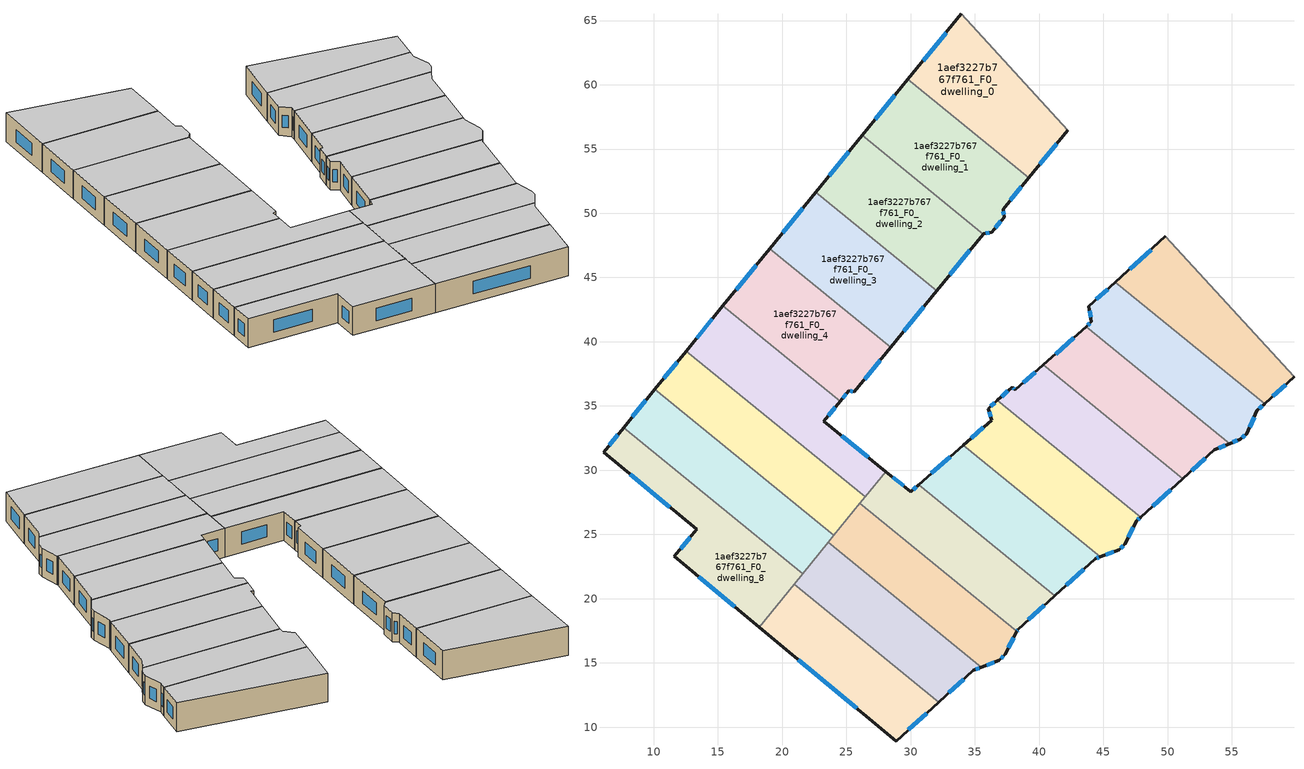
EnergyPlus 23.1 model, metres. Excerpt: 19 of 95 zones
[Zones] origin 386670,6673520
1aef3227b767f761_F0_dwelling_0
 floor ground (EU_floor_Construction): 33.94,65.51 42.24,56.47 39.19,52.75 29.78,60.42 z0
 wall outside (EU_wall_Construction): 39.19,52.75 42.24,56.47 / 33.94,65.51 29.78,60.42 z0:3
 wall adiabatic (EU_wall_Construction): 42.24,56.47 33.94,65.51 z0:3
 wall to 1aef3227b767f761_F0_dwelling_1 (EU_wall_Construction): 29.78,60.42 39.19,52.75 z0:3
 window (EU_Window_Construction): 40.06,53.81 41.37,55.4 / 32.75,64.06 30.97,61.87 z0.86:2.14
 ceiling to 1aef3227b767f761_F1_dwelling_0 (EU_floor_Construction): 39.19,52.75 42.24,56.47 33.94,65.51 29.78,60.42 z3
1aef3227b767f761_F0_dwelling_1
 floor ground (EU_floor_Construction): 39.19,52.75 37.2,50.31 37.27,49.7 36.32,48.52 35.65,48.41 35.63,48.38 26.22,56.05 29.78,60.42 z0
 wall outside (EU_wall_Construction): 35.63,48.38 35.65,48.41 36.32,48.52 37.27,49.7 37.2,50.31 39.19,52.75 / 29.78,60.42 26.22,56.05 z0:3
 wall to 1aef3227b767f761_F0_dwelling_2 (EU_wall_Construction): 26.22,56.05 35.63,48.38 z0:3
 window (EU_Window_Construction): 35.84,48.44 36.13,48.49 / 28.76,59.17 27.24,57.3 / 37.77,51.01 38.62,52.05 / 37.25,49.87 37.22,50.14 / 36.59,48.86 37,49.36 z0.86:2.14
 ceiling to 1aef3227b767f761_F1_dwelling_1 (EU_floor_Construction): 37.27,49.7 37.2,50.31 39.19,52.75 29.78,60.42 26.22,56.05 35.63,48.38 35.65,48.41 36.32,48.52 z3
1aef3227b767f761_F0_dwelling_10
 floor ground (EU_floor_Construction): 57.55,35.16 56.96,34.62 56.16,32.85 55.67,32.42 54.84,32.07 43.66,41.18 44.08,41.55 43.87,42.76 45.92,44.63 z0
 wall outside (EU_wall_Construction): 54.84,32.07 55.67,32.42 56.16,32.85 56.96,34.62 57.55,35.16 / 45.92,44.63 43.87,42.76 44.08,41.55 43.66,41.18 z0:3
 wall to 1aef3227b767f761_F0_dwelling_9 (EU_wall_Construction): 57.55,35.16 45.92,44.63 z0:3
 wall to 1aef3227b767f761_F0_dwelling_11 (EU_wall_Construction): 43.66,41.18 54.84,32.07 z0:3
 window (EU_Window_Construction): 57.13,34.77 57.38,35.01 / 56.39,33.35 56.73,34.11 / 55.81,32.54 56.02,32.72 / 55.08,32.17 55.43,32.32 / 43.96,41.44 43.78,41.29 / 43.93,42.42 44.02,41.9 / 45.33,44.1 44.45,43.3 z0.86:2.14
 ceiling to 1aef3227b767f761_F1_dwelling_10 (EU_floor_Construction): 56.16,32.85 56.96,34.62 57.55,35.16 45.92,44.63 43.87,42.76 44.08,41.55 43.66,41.18 54.84,32.07 55.67,32.42 z3
1aef3227b767f761_F0_dwelling_11
 floor ground (EU_floor_Construction): 54.84,32.07 53.64,31.58 51.18,29.34 40.32,38.19 43.66,41.18 z0
 wall outside (EU_wall_Construction): 51.18,29.34 53.64,31.58 54.84,32.07 / 43.66,41.18 40.32,38.19 z0:3
 wall to 1aef3227b767f761_F0_dwelling_12 (EU_wall_Construction): 40.32,38.19 51.18,29.34 z0:3
 window (EU_Window_Construction): 51.89,29.98 52.94,30.94 / 42.71,40.33 41.28,39.04 / 53.99,31.72 54.5,31.93 z0.86:2.14
 ceiling to 1aef3227b767f761_F1_dwelling_11 (EU_floor_Construction): 53.64,31.58 54.84,32.07 43.66,41.18 40.32,38.19 51.18,29.34 z3
1aef3227b767f761_F0_dwelling_12
 floor ground (EU_floor_Construction): 51.18,29.34 47.9,26.34 36.75,35.43 37.9,36.47 38.15,36.25 40.32,38.19 z0
 wall outside (EU_wall_Construction): 47.9,26.34 51.18,29.34 / 40.32,38.19 38.15,36.25 37.9,36.47 36.75,35.43 z0:3
 wall to 1aef3227b767f761_F0_dwelling_13 (EU_wall_Construction): 36.75,35.43 47.9,26.34 z0:3
 window (EU_Window_Construction): 48.84,27.2 50.25,28.48 / 37.57,36.17 37.08,35.73 / 38.08,36.31 37.97,36.41 / 39.7,37.64 38.77,36.8 z0.86:2.14
 ceiling to 1aef3227b767f761_F1_dwelling_12 (EU_floor_Construction): 51.18,29.34 40.32,38.19 38.15,36.25 37.9,36.47 36.75,35.43 47.9,26.34 z3
1aef3227b767f761_F0_dwelling_13
 floor ground (EU_floor_Construction): 47.9,26.34 47.6,26.06 46.65,24.25 46.26,23.81 44.74,23.25 34.09,31.94 36.3,33.89 36.04,34.79 36.75,35.43 z0
 wall outside (EU_wall_Construction): 44.74,23.25 46.26,23.81 46.65,24.25 47.6,26.06 47.9,26.34 / 36.75,35.43 36.04,34.79 36.3,33.89 34.09,31.94 z0:3
 wall to 1aef3227b767f761_F0_dwelling_14 (EU_wall_Construction): 34.09,31.94 44.74,23.25 z0:3
 window (EU_Window_Construction): 47.68,26.14 47.81,26.26 / 46.92,24.76 47.33,25.54 / 46.37,23.93 46.54,24.12 / 45.17,23.41 45.82,23.65 / 35.67,33.34 34.72,32.5 / 36.12,34.54 36.23,34.15 / 36.55,35.25 36.24,34.97 z0.86:2.14
 ceiling to 1aef3227b767f761_F1_dwelling_13 (EU_floor_Construction): 46.65,24.25 47.6,26.06 47.9,26.34 36.75,35.43 36.04,34.79 36.3,33.89 34.09,31.94 44.74,23.25 46.26,23.81 z3
1aef3227b767f761_F0_dwelling_14
 floor ground (EU_floor_Construction): 44.74,23.25 44.38,23.12 41.22,20.23 30.62,28.87 34.09,31.94 z0
 wall outside (EU_wall_Construction): 41.22,20.23 44.38,23.12 44.74,23.25 / 34.09,31.94 30.62,28.87 z0:3
 wall to 1aef3227b767f761_F0_dwelling_15 (EU_wall_Construction): 30.62,28.87 41.22,20.23 z0:3
 window (EU_Window_Construction): 42.13,21.06 43.48,22.3 / 33.1,31.06 31.61,29.75 / 44.49,23.16 44.64,23.22 z0.86:2.14
 ceiling to 1aef3227b767f761_F1_dwelling_14 (EU_floor_Construction): 44.38,23.12 44.74,23.25 34.09,31.94 30.62,28.87 41.22,20.23 z3
1aef3227b767f761_F0_dwelling_15
 floor ground (EU_floor_Construction): 41.22,20.23 38.35,17.6 38.27,17.45 26.05,27.42 28.07,29.89 30.01,28.32 30.62,28.87 z0
 wall outside (EU_wall_Construction): 38.27,17.45 38.35,17.6 41.22,20.23 / 30.62,28.87 30.01,28.32 28.07,29.89 z0:3
 wall to 1aef3227b767f761_F0_dwelling_16 (EU_wall_Construction): 26.05,27.42 38.27,17.45 z0:3
 wall to 1aef3227b767f761_F0_dwelling_5 (EU_wall_Construction): 28.07,29.89 26.45,27.92 z0:3
 wall to 1aef3227b767f761_F0_dwelling_6 (EU_wall_Construction): 26.45,27.92 26.05,27.42 z0:3
 window (EU_Window_Construction): 38.29,17.49 38.33,17.56 / 29.45,28.77 28.62,29.45 / 30.45,28.71 30.19,28.48 / 39.17,18.35 40.4,19.48 z0.86:2.14
 ceiling to 1aef3227b767f761_F1_dwelling_15 (EU_floor_Construction): 41.22,20.23 30.62,28.87 30.01,28.32 28.07,29.89 26.05,27.42 38.27,17.45 38.35,17.6 z3
1aef3227b767f761_F0_dwelling_16
 floor ground (EU_floor_Construction): 38.27,17.45 37.35,15.69 36.92,15.2 35.5,14.66 23.58,24.38 26.05,27.42 z0
 wall outside (EU_wall_Construction): 35.5,14.66 36.92,15.2 37.35,15.69 38.27,17.45 z0:3
 wall to 1aef3227b767f761_F0_dwelling_17 (EU_wall_Construction): 23.58,24.38 35.5,14.66 z0:3
 wall to 1aef3227b767f761_F0_dwelling_6 (EU_wall_Construction): 26.05,27.42 24.02,24.93 z0:3
 wall to 1aef3227b767f761_F0_dwelling_7 (EU_wall_Construction): 24.02,24.93 23.58,24.38 z0:3
 window (EU_Window_Construction): 37.61,16.19 38.01,16.95 / 37.04,15.34 37.22,15.55 / 35.91,14.82 36.51,15.05 z0.86:2.14
 ceiling to 1aef3227b767f761_F1_dwelling_16 (EU_floor_Construction): 37.35,15.69 38.27,17.45 26.05,27.42 23.58,24.38 35.5,14.66 36.92,15.2 z3
1aef3227b767f761_F0_dwelling_17
 floor ground (EU_floor_Construction): 35.5,14.66 34.89,14.43 32.19,11.96 20.93,21.13 23.58,24.38 z0
 wall outside (EU_wall_Construction): 32.19,11.96 34.89,14.43 35.5,14.66 z0:3
 wall to 1aef3227b767f761_F0_dwelling_18 (EU_wall_Construction): 20.93,21.13 32.19,11.96 z0:3
 wall to 1aef3227b767f761_F0_dwelling_7 (EU_wall_Construction): 23.58,24.38 21.59,21.95 z0:3
 wall to 1aef3227b767f761_F0_dwelling_8 (EU_wall_Construction): 21.59,21.95 20.93,21.13 z0:3
 window (EU_Window_Construction): 35.06,14.5 35.33,14.6 / 32.96,12.66 34.12,13.72 z0.86:2.14
 ceiling to 1aef3227b767f761_F1_dwelling_17 (EU_floor_Construction): 34.89,14.43 35.5,14.66 23.58,24.38 20.93,21.13 32.19,11.96 z3
1aef3227b767f761_F0_dwelling_18
 floor ground (EU_floor_Construction): 32.19,11.96 28.87,8.92 18.2,17.79 20.93,21.13 z0
 wall outside (EU_wall_Construction): 18.2,17.79 28.87,8.92 32.19,11.96 z0:3
 wall to 1aef3227b767f761_F0_dwelling_8 (EU_wall_Construction): 20.93,21.13 18.2,17.79 z0:3
 window (EU_Window_Construction): 29.82,9.78 31.24,11.09 / 21.25,15.26 25.82,11.45 z0.86:2.14
 ceiling to 1aef3227b767f761_F1_dwelling_18 (EU_floor_Construction): 32.19,11.96 20.93,21.13 18.2,17.79 28.87,8.92 z3
1aef3227b767f761_F0_dwelling_2
 floor ground (EU_floor_Construction): 35.63,48.38 32.03,43.97 22.62,51.64 26.22,56.05 z0
 wall outside (EU_wall_Construction): 32.03,43.97 35.63,48.38 / 26.22,56.05 22.62,51.64 z0:3
 wall to 1aef3227b767f761_F0_dwelling_3 (EU_wall_Construction): 22.62,51.64 32.03,43.97 z0:3
 window (EU_Window_Construction): 33.06,45.23 34.61,47.12 / 25.19,54.79 23.65,52.9 z0.86:2.14
 ceiling to 1aef3227b767f761_F1_dwelling_2 (EU_floor_Construction): 32.03,43.97 35.63,48.38 26.22,56.05 22.62,51.64 z3
1aef3227b767f761_F0_dwelling_3
 floor ground (EU_floor_Construction): 32.03,43.97 28.44,39.55 19.02,47.23 22.62,51.64 z0
 wall outside (EU_wall_Construction): 28.44,39.55 32.03,43.97 / 22.62,51.64 19.02,47.23 z0:3
 wall to 1aef3227b767f761_F0_dwelling_4 (EU_wall_Construction): 19.02,47.23 28.44,39.55 z0:3
 window (EU_Window_Construction): 29.47,40.81 31.01,42.71 / 21.59,50.38 20.05,48.49 z0.86:2.14
 ceiling to 1aef3227b767f761_F1_dwelling_3 (EU_floor_Construction): 28.44,39.55 32.03,43.97 22.62,51.64 19.02,47.23 z3
1aef3227b767f761_F0_dwelling_4
 floor ground (EU_floor_Construction): 28.44,39.55 25.62,36.1 25.18,36.2 24.51,35.36 15.39,42.79 19.02,47.23 z0
 wall outside (EU_wall_Construction): 19.02,47.23 15.39,42.79 / 24.51,35.36 25.18,36.2 25.62,36.1 28.44,39.55 z0:3
 wall to 1aef3227b767f761_F0_dwelling_5 (EU_wall_Construction): 15.39,42.79 24.51,35.36 z0:3
 window (EU_Window_Construction): 17.98,45.96 16.43,44.06 / 26.43,37.08 27.63,38.56 / 25.31,36.17 25.5,36.12 / 24.7,35.6 24.99,35.96 z0.86:2.14
 ceiling to 1aef3227b767f761_F1_dwelling_4 (EU_floor_Construction): 25.62,36.1 28.44,39.55 19.02,47.23 15.39,42.79 24.51,35.36 25.18,36.2 z3
1aef3227b767f761_F0_dwelling_5
 floor ground (EU_floor_Construction): 24.51,35.36 23.24,33.79 28.07,29.89 26.45,27.92 12.52,39.27 15.39,42.79 z0
 wall outside (EU_wall_Construction): 15.39,42.79 12.52,39.27 / 28.07,29.89 23.24,33.79 24.51,35.36 z0:3
 wall to 1aef3227b767f761_F0_dwelling_6 (EU_wall_Construction): 12.52,39.27 26.45,27.92 z0:3
 window (EU_Window_Construction): 14.57,41.78 13.34,40.28 / 23.6,34.24 24.14,34.91 / 26.69,31.01 24.62,32.68 z0.86:2.14
 ceiling to 1aef3227b767f761_F1_dwelling_5 (EU_floor_Construction): 26.45,27.92 28.07,29.89 23.24,33.79 24.51,35.36 15.39,42.79 12.52,39.27 z3
1aef3227b767f761_F0_dwelling_6
 floor ground (EU_floor_Construction): 26.45,27.92 24.02,24.93 10.09,36.29 12.52,39.27 z0
 wall outside (EU_wall_Construction): 12.52,39.27 10.09,36.29 z0:3
 wall to 1aef3227b767f761_F0_dwelling_7 (EU_wall_Construction): 10.09,36.29 24.02,24.93 z0:3
 window (EU_Window_Construction): 11.83,38.42 10.78,37.14 z0.86:2.14
 ceiling to 1aef3227b767f761_F1_dwelling_6 (EU_floor_Construction): 24.02,24.93 26.45,27.92 12.52,39.27 10.09,36.29 z3
1aef3227b767f761_F0_dwelling_7
 floor ground (EU_floor_Construction): 24.02,24.93 21.59,21.95 7.66,33.31 10.09,36.29 z0
 wall outside (EU_wall_Construction): 10.09,36.29 7.66,33.31 z0:3
 wall to 1aef3227b767f761_F0_dwelling_8 (EU_wall_Construction): 7.66,33.31 21.59,21.95 z0:3
 window (EU_Window_Construction): 9.39,35.44 8.35,34.16 z0.86:2.14
 ceiling to 1aef3227b767f761_F1_dwelling_7 (EU_floor_Construction): 21.59,21.95 24.02,24.93 10.09,36.29 7.66,33.31 z3
1aef3227b767f761_F0_dwelling_8
 floor ground (EU_floor_Construction): 21.59,21.95 18.2,17.79 11.61,23.29 13.33,25.39 6.09,31.39 7.66,33.31 z0
 wall outside (EU_wall_Construction): 7.66,33.31 6.09,31.39 13.33,25.39 11.61,23.29 18.2,17.79 z0:3
 window (EU_Window_Construction): 8.16,29.68 11.26,27.11 / 7.21,32.76 6.54,31.94 / 13.49,21.72 16.32,19.36 / 12.84,24.79 12.1,23.89 z0.86:2.14
 ceiling to 1aef3227b767f761_F1_dwelling_8 (EU_floor_Construction): 18.2,17.79 21.59,21.95 7.66,33.31 6.09,31.39 13.33,25.39 11.61,23.29 z3
1aef3227b767f761_F0_dwelling_9
 floor ground (EU_floor_Construction): 49.83,48.19 59.84,37.27 57.55,35.16 45.92,44.63 z0
 wall outside (EU_wall_Construction): 49.83,48.19 45.92,44.63 / 57.55,35.16 59.84,37.27 z0:3
 wall adiabatic (EU_wall_Construction): 59.84,37.27 49.83,48.19 z0:3
 window (EU_Window_Construction): 48.71,47.18 47.04,45.65 / 58.2,35.76 59.18,36.67 z0.86:2.14
 ceiling to 1aef3227b767f761_F1_dwelling_9 (EU_floor_Construction): 59.84,37.27 49.83,48.19 45.92,44.63 57.55,35.16 z3
[Building]
EU S2 Campaign: North Axis=0; Terrain=City; Solar Distribution=FullExterior
[Site:Location]
Helsinki-Vantaa.AP: Latitude=60.317; Longitude=24.963; Time Zone=2; Elevation=54.6
[SizingPeriod:WeatherFileDays]
AnnualSizingPeriod: Begin Month=1; Begin Day of Month=1; End Month=12; End Day of Month=31; Day of Week for Start Day=Monday; Use Weather File Daylight Saving Period=No; Use Weather File Rain and Snow Indicators=No
[MATERIAL]
EU_InternalMass_Material: Roughness=MediumRough; Thickness=0.1; Conductivity=1; Density=1800; Specific Heat=900; Thermal Absorptance=0.9; Solar Absorptance=0.7; Visible Absorptance=0.7
[MATERIAL:NOMASS] Roughness=MediumRough; Thermal Absorptance=0.9; Solar Absorptance=0.7; Visible Absorptance=0.7
Name | Thermal Resistance
EU_wall_NoMass | 1.10183
EU_floor_NoMass | 1.70606
[WINDOWMATERIAL:SIMPLEGLAZINGSYSTEM]
EU_Window_SimpleGlazing: UFactor=3.11035; Solar Heat Gain Coefficient=0.8; Visible Transmittance=0.8
[CONSTRUCTION]
EU_wall_Construction: EU_wall_NoMass
EU_floor_Construction: EU_floor_NoMass
EU_Window_Construction: EU_Window_SimpleGlazing
EU_InternalMass_Construction: EU_InternalMass_Material
[ZONE] Type=1; Multiplier=1; Ceiling Height=autocalculate; Floor Area=autocalculate; Part of Total Floor Area=Yes
Name | Volume
1aef3227b767f761_F0_dwelling_0; 1aef3227b767f761_F0_dwelling_6 | 207.567
1aef3227b767f761_F0_dwelling_1 | 207.593
1aef3227b767f761_F0_dwelling_10 | 186.828
1aef3227b767f761_F0_dwelling_11 | 186.804
1aef3227b767f761_F0_dwelling_12; 1aef3227b767f761_F0_dwelling_17 | 186.801
1aef3227b767f761_F0_dwelling_13; 1aef3227b767f761_F0_dwelling_14 | 186.823
1aef3227b767f761_F0_dwelling_15 | 186.798
1aef3227b767f761_F0_dwelling_16 | 186.842
1aef3227b767f761_F0_dwelling_18 | 186.825
1aef3227b767f761_F0_dwelling_2 | 207.554
1aef3227b767f761_F0_dwelling_3 | 207.6
1aef3227b767f761_F0_dwelling_4 | 207.564
1aef3227b767f761_F0_dwelling_5 | 207.551
1aef3227b767f761_F0_dwelling_7 | 207.565
1aef3227b767f761_F0_dwelling_8 | 207.576
1aef3227b767f761_F0_dwelling_9 | 186.819
[INTERNALMASS] Construction=EU_InternalMass_Construction
Name | Zone or ZoneList | Surface Area
1aef3227b767f761_F0_dwelling_0_EU_InternalMass | 1aef3227b767f761_F0_dwelling_0 | 69.1892
1aef3227b767f761_F0_dwelling_1_EU_InternalMass | 1aef3227b767f761_F0_dwelling_1 | 69.1972
1aef3227b767f761_F0_dwelling_2_EU_InternalMass | 1aef3227b767f761_F0_dwelling_2 | 69.1851
1aef3227b767f761_F0_dwelling_3_EU_InternalMass | 1aef3227b767f761_F0_dwelling_3 | 69.1999
1aef3227b767f761_F0_dwelling_4_EU_InternalMass | 1aef3227b767f761_F0_dwelling_4 | 69.1879
1aef3227b767f761_F0_dwelling_5_EU_InternalMass | 1aef3227b767f761_F0_dwelling_5 | 69.1835
1aef3227b767f761_F0_dwelling_6_EU_InternalMass | 1aef3227b767f761_F0_dwelling_6 | 69.1889
1aef3227b767f761_F0_dwelling_7_EU_InternalMass | 1aef3227b767f761_F0_dwelling_7 | 69.1883
1aef3227b767f761_F0_dwelling_8_EU_InternalMass | 1aef3227b767f761_F0_dwelling_8 | 69.1919
1aef3227b767f761_F0_dwelling_9_EU_InternalMass | 1aef3227b767f761_F0_dwelling_9 | 62.273
1aef3227b767f761_F0_dwelling_10_EU_InternalMass | 1aef3227b767f761_F0_dwelling_10 | 62.2764
1aef3227b767f761_F0_dwelling_11_EU_InternalMass | 1aef3227b767f761_F0_dwelling_11 | 62.2677
1aef3227b767f761_F0_dwelling_12_EU_InternalMass | 1aef3227b767f761_F0_dwelling_12 | 62.2673
1aef3227b767f761_F0_dwelling_13_EU_InternalMass | 1aef3227b767f761_F0_dwelling_13 | 62.2746
1aef3227b767f761_F0_dwelling_14_EU_InternalMass | 1aef3227b767f761_F0_dwelling_14 | 62.2743
1aef3227b767f761_F0_dwelling_15_EU_InternalMass | 1aef3227b767f761_F0_dwelling_15 | 62.2661
1aef3227b767f761_F0_dwelling_16_EU_InternalMass | 1aef3227b767f761_F0_dwelling_16 | 62.2804
1aef3227b767f761_F0_dwelling_17_EU_InternalMass | 1aef3227b767f761_F0_dwelling_17 | 62.2672
1aef3227b767f761_F0_dwelling_18_EU_InternalMass | 1aef3227b767f761_F0_dwelling_18 | 62.2754
[OTHEREQUIPMENT] Fuel Type=Electricity; Design Level Calculation Method=Watts/Area; Power per Zone Floor Area=1; Fraction Latent=0; Fraction Radiant=0; Fraction Lost=0; Carbon Dioxide Generation Rate=0; EndUse Subcategory=EU_Step8_InternalGains
Name | Zone or ZoneList or Space or SpaceList | Schedule
EU_Step8_InternalGain_1aef3227b767f761_F0_dwelling_0_f000 | 1aef3227b767f761_F0_dwelling_0 | EU_Step8_GainSchedule_1aef3227b767f761_F0_dwelling_0_f000
EU_Step8_InternalGain_1aef3227b767f761_F0_dwelling_1_f000 | 1aef3227b767f761_F0_dwelling_1 | EU_Step8_GainSchedule_1aef3227b767f761_F0_dwelling_1_f000
EU_Step8_InternalGain_1aef3227b767f761_F0_dwelling_2_f000 | 1aef3227b767f761_F0_dwelling_2 | EU_Step8_GainSchedule_1aef3227b767f761_F0_dwelling_2_f000
EU_Step8_InternalGain_1aef3227b767f761_F0_dwelling_3_f000 | 1aef3227b767f761_F0_dwelling_3 | EU_Step8_GainSchedule_1aef3227b767f761_F0_dwelling_3_f000
EU_Step8_InternalGain_1aef3227b767f761_F0_dwelling_4_f000 | 1aef3227b767f761_F0_dwelling_4 | EU_Step8_GainSchedule_1aef3227b767f761_F0_dwelling_4_f000
EU_Step8_InternalGain_1aef3227b767f761_F0_dwelling_5_f000 | 1aef3227b767f761_F0_dwelling_5 | EU_Step8_GainSchedule_1aef3227b767f761_F0_dwelling_5_f000
EU_Step8_InternalGain_1aef3227b767f761_F0_dwelling_6_f000 | 1aef3227b767f761_F0_dwelling_6 | EU_Step8_GainSchedule_1aef3227b767f761_F0_dwelling_6_f000
EU_Step8_InternalGain_1aef3227b767f761_F0_dwelling_7_f000 | 1aef3227b767f761_F0_dwelling_7 | EU_Step8_GainSchedule_1aef3227b767f761_F0_dwelling_7_f000
EU_Step8_InternalGain_1aef3227b767f761_F0_dwelling_8_f000 | 1aef3227b767f761_F0_dwelling_8 | EU_Step8_GainSchedule_1aef3227b767f761_F0_dwelling_8_f000
EU_Step8_InternalGain_1aef3227b767f761_F0_dwelling_9_f000 | 1aef3227b767f761_F0_dwelling_9 | EU_Step8_GainSchedule_1aef3227b767f761_F0_dwelling_9_f000
EU_Step8_InternalGain_1aef3227b767f761_F0_dwelling_10_f000 | 1aef3227b767f761_F0_dwelling_10 | EU_Step8_GainSchedule_1aef3227b767f761_F0_dwelling_10_f000
EU_Step8_InternalGain_1aef3227b767f761_F0_dwelling_11_f000 | 1aef3227b767f761_F0_dwelling_11 | EU_Step8_GainSchedule_1aef3227b767f761_F0_dwelling_11_f000
EU_Step8_InternalGain_1aef3227b767f761_F0_dwelling_12_f000 | 1aef3227b767f761_F0_dwelling_12 | EU_Step8_GainSchedule_1aef3227b767f761_F0_dwelling_12_f000
EU_Step8_InternalGain_1aef3227b767f761_F0_dwelling_13_f000 | 1aef3227b767f761_F0_dwelling_13 | EU_Step8_GainSchedule_1aef3227b767f761_F0_dwelling_13_f000
EU_Step8_InternalGain_1aef3227b767f761_F0_dwelling_14_f000 | 1aef3227b767f761_F0_dwelling_14 | EU_Step8_GainSchedule_1aef3227b767f761_F0_dwelling_14_f000
EU_Step8_InternalGain_1aef3227b767f761_F0_dwelling_15_f000 | 1aef3227b767f761_F0_dwelling_15 | EU_Step8_GainSchedule_1aef3227b767f761_F0_dwelling_15_f000
EU_Step8_InternalGain_1aef3227b767f761_F0_dwelling_16_f000 | 1aef3227b767f761_F0_dwelling_16 | EU_Step8_GainSchedule_1aef3227b767f761_F0_dwelling_16_f000
EU_Step8_InternalGain_1aef3227b767f761_F0_dwelling_17_f000 | 1aef3227b767f761_F0_dwelling_17 | EU_Step8_GainSchedule_1aef3227b767f761_F0_dwelling_17_f000
EU_Step8_InternalGain_1aef3227b767f761_F0_dwelling_18_f000 | 1aef3227b767f761_F0_dwelling_18 | EU_Step8_GainSchedule_1aef3227b767f761_F0_dwelling_18_f000
[ZONEVENTILATION:DESIGNFLOWRATE] Schedule=EU_AlwaysOn; Design Flow Rate Calculation Method=AirChanges/Hour; Air Changes per Hour=0.756316; Ventilation Type=Natural; Fan Pressure Rise=0; Fan Total Efficiency=1; Constant Term Coefficient=1; Temperature Term Coefficient=0; Velocity Term Coefficient=0; Velocity Squared Term Coefficient=0; Minimum Indoor Temperature=-100; Maximum Indoor Temperature=100; Delta Temperature=-100; Minimum Outdoor Temperature=-100; Maximum Outdoor Temperature=100; Maximum Wind Speed=40
Name | Zone or ZoneList or Space or SpaceList
EU_ConstantAir_1aef3227b767f761_F0_dwelling_0 | 1aef3227b767f761_F0_dwelling_0
EU_ConstantAir_1aef3227b767f761_F0_dwelling_1 | 1aef3227b767f761_F0_dwelling_1
EU_ConstantAir_1aef3227b767f761_F0_dwelling_2 | 1aef3227b767f761_F0_dwelling_2
EU_ConstantAir_1aef3227b767f761_F0_dwelling_3 | 1aef3227b767f761_F0_dwelling_3
EU_ConstantAir_1aef3227b767f761_F0_dwelling_4 | 1aef3227b767f761_F0_dwelling_4
EU_ConstantAir_1aef3227b767f761_F0_dwelling_5 | 1aef3227b767f761_F0_dwelling_5
EU_ConstantAir_1aef3227b767f761_F0_dwelling_6 | 1aef3227b767f761_F0_dwelling_6
EU_ConstantAir_1aef3227b767f761_F0_dwelling_7 | 1aef3227b767f761_F0_dwelling_7
EU_ConstantAir_1aef3227b767f761_F0_dwelling_8 | 1aef3227b767f761_F0_dwelling_8
EU_ConstantAir_1aef3227b767f761_F0_dwelling_9 | 1aef3227b767f761_F0_dwelling_9
EU_ConstantAir_1aef3227b767f761_F0_dwelling_10 | 1aef3227b767f761_F0_dwelling_10
EU_ConstantAir_1aef3227b767f761_F0_dwelling_11 | 1aef3227b767f761_F0_dwelling_11
EU_ConstantAir_1aef3227b767f761_F0_dwelling_12 | 1aef3227b767f761_F0_dwelling_12
EU_ConstantAir_1aef3227b767f761_F0_dwelling_13 | 1aef3227b767f761_F0_dwelling_13
EU_ConstantAir_1aef3227b767f761_F0_dwelling_14 | 1aef3227b767f761_F0_dwelling_14
EU_ConstantAir_1aef3227b767f761_F0_dwelling_15 | 1aef3227b767f761_F0_dwelling_15
EU_ConstantAir_1aef3227b767f761_F0_dwelling_16 | 1aef3227b767f761_F0_dwelling_16
EU_ConstantAir_1aef3227b767f761_F0_dwelling_17 | 1aef3227b767f761_F0_dwelling_17
EU_ConstantAir_1aef3227b767f761_F0_dwelling_18 | 1aef3227b767f761_F0_dwelling_18
[HVACTEMPLATE:THERMOSTAT] Constant Heating Setpoint=20; Constant Cooling Setpoint=50
EU_HeatOnly_1aef3227b767f761_F0_dwelling_0; EU_HeatOnly_1aef3227b767f761_F0_dwelling_1; EU_HeatOnly_1aef3227b767f761_F0_dwelling_2; EU_HeatOnly_1aef3227b767f761_F0_dwelling_3; EU_HeatOnly_1aef3227b767f761_F0_dwelling_4; EU_HeatOnly_1aef3227b767f761_F0_dwelling_5; EU_HeatOnly_1aef3227b767f761_F0_dwelling_6; EU_HeatOnly_1aef3227b767f761_F0_dwelling_7; EU_HeatOnly_1aef3227b767f761_F0_dwelling_8; EU_HeatOnly_1aef3227b767f761_F0_dwelling_9; EU_HeatOnly_1aef3227b767f761_F0_dwelling_10; EU_HeatOnly_1aef3227b767f761_F0_dwelling_11; EU_HeatOnly_1aef3227b767f761_F0_dwelling_12; EU_HeatOnly_1aef3227b767f761_F0_dwelling_13; EU_HeatOnly_1aef3227b767f761_F0_dwelling_14; EU_HeatOnly_1aef3227b767f761_F0_dwelling_15; EU_HeatOnly_1aef3227b767f761_F0_dwelling_16; EU_HeatOnly_1aef3227b767f761_F0_dwelling_17; EU_HeatOnly_1aef3227b767f761_F0_dwelling_18; EU_HeatOnly_1aef3227b767f761_F1_dwelling_0; EU_HeatOnly_1aef3227b767f761_F1_dwelling_1; EU_HeatOnly_1aef3227b767f761_F1_dwelling_2; EU_HeatOnly_1aef3227b767f761_F1_dwelling_3; EU_HeatOnly_1aef3227b767f761_F1_dwelling_4; EU_HeatOnly_1aef3227b767f761_F1_dwelling_5; EU_HeatOnly_1aef3227b767f761_F1_dwelling_6; EU_HeatOnly_1aef3227b767f761_F1_dwelling_7; EU_HeatOnly_1aef3227b767f761_F1_dwelling_8; EU_HeatOnly_1aef3227b767f761_F1_dwelling_9; EU_HeatOnly_1aef3227b767f761_F1_dwelling_10; EU_HeatOnly_1aef3227b767f761_F1_dwelling_11; EU_HeatOnly_1aef3227b767f761_F1_dwelling_12; EU_HeatOnly_1aef3227b767f761_F1_dwelling_13; EU_HeatOnly_1aef3227b767f761_F1_dwelling_14; EU_HeatOnly_1aef3227b767f761_F1_dwelling_15; EU_HeatOnly_1aef3227b767f761_F1_dwelling_16; EU_HeatOnly_1aef3227b767f761_F1_dwelling_17; EU_HeatOnly_1aef3227b767f761_F1_dwelling_18; EU_HeatOnly_1aef3227b767f761_F2_dwelling_0; EU_HeatOnly_1aef3227b767f761_F2_dwelling_1; EU_HeatOnly_1aef3227b767f761_F2_dwelling_2; EU_HeatOnly_1aef3227b767f761_F2_dwelling_3; EU_HeatOnly_1aef3227b767f761_F2_dwelling_4; EU_HeatOnly_1aef3227b767f761_F2_dwelling_5; EU_HeatOnly_1aef3227b767f761_F2_dwelling_6; EU_HeatOnly_1aef3227b767f761_F2_dwelling_7; EU_HeatOnly_1aef3227b767f761_F2_dwelling_8; EU_HeatOnly_1aef3227b767f761_F2_dwelling_9; EU_HeatOnly_1aef3227b767f761_F2_dwelling_10; EU_HeatOnly_1aef3227b767f761_F2_dwelling_11; EU_HeatOnly_1aef3227b767f761_F2_dwelling_12; EU_HeatOnly_1aef3227b767f761_F2_dwelling_13; EU_HeatOnly_1aef3227b767f761_F2_dwelling_14; EU_HeatOnly_1aef3227b767f761_F2_dwelling_15; EU_HeatOnly_1aef3227b767f761_F2_dwelling_16; EU_HeatOnly_1aef3227b767f761_F2_dwelling_17; EU_HeatOnly_1aef3227b767f761_F2_dwelling_18; EU_HeatOnly_1aef3227b767f761_F3_dwelling_0; EU_HeatOnly_1aef3227b767f761_F3_dwelling_1; EU_HeatOnly_1aef3227b767f761_F3_dwelling_2; EU_HeatOnly_1aef3227b767f761_F3_dwelling_3; EU_HeatOnly_1aef3227b767f761_F3_dwelling_4; EU_HeatOnly_1aef3227b767f761_F3_dwelling_5; EU_HeatOnly_1aef3227b767f761_F3_dwelling_6; EU_HeatOnly_1aef3227b767f761_F3_dwelling_7; EU_HeatOnly_1aef3227b767f761_F3_dwelling_8; EU_HeatOnly_1aef3227b767f761_F3_dwelling_9; EU_HeatOnly_1aef3227b767f761_F3_dwelling_10; EU_HeatOnly_1aef3227b767f761_F3_dwelling_11; EU_HeatOnly_1aef3227b767f761_F3_dwelling_12; EU_HeatOnly_1aef3227b767f761_F3_dwelling_13; EU_HeatOnly_1aef3227b767f761_F3_dwelling_14; EU_HeatOnly_1aef3227b767f761_F3_dwelling_15; EU_HeatOnly_1aef3227b767f761_F3_dwelling_16; EU_HeatOnly_1aef3227b767f761_F3_dwelling_17; EU_HeatOnly_1aef3227b767f761_F3_dwelling_18; EU_HeatOnly_1aef3227b767f761_F4_dwelling_0; EU_HeatOnly_1aef3227b767f761_F4_dwelling_1; EU_HeatOnly_1aef3227b767f761_F4_dwelling_2; EU_HeatOnly_1aef3227b767f761_F4_dwelling_3; EU_HeatOnly_1aef3227b767f761_F4_dwelling_4; EU_HeatOnly_1aef3227b767f761_F4_dwelling_5; EU_HeatOnly_1aef3227b767f761_F4_dwelling_6; EU_HeatOnly_1aef3227b767f761_F4_dwelling_7; EU_HeatOnly_1aef3227b767f761_F4_dwelling_8; EU_HeatOnly_1aef3227b767f761_F4_dwelling_9; EU_HeatOnly_1aef3227b767f761_F4_dwelling_10; EU_HeatOnly_1aef3227b767f761_F4_dwelling_11; EU_HeatOnly_1aef3227b767f761_F4_dwelling_12; EU_HeatOnly_1aef3227b767f761_F4_dwelling_13; EU_HeatOnly_1aef3227b767f761_F4_dwelling_14; EU_HeatOnly_1aef3227b767f761_F4_dwelling_15; EU_HeatOnly_1aef3227b767f761_F4_dwelling_16; EU_HeatOnly_1aef3227b767f761_F4_dwelling_17; EU_HeatOnly_1aef3227b767f761_F4_dwelling_18
[HVACTEMPLATE:ZONE:IDEALLOADSAIRSYSTEM] System Availability Schedule=EU_AlwaysOn; Maximum Heating Supply Air Temperature=50; Minimum Cooling Supply Air Temperature=13; Maximum Heating Supply Air Humidity Ratio=0.0156; Minimum Cooling Supply Air Humidity Ratio=0.0077; Heating Limit=NoLimit; Cooling Limit=NoLimit; Heating Availability Schedule=EU_AlwaysOn; Cooling Availability Schedule=EU_CoolingOff; Dehumidification Control Type=ConstantSensibleHeatRatio; Cooling Sensible Heat Ratio=0.7; Dehumidification Setpoint=60; Humidification Control Type=None; Humidification Setpoint=30; Outdoor Air Method=None; Outdoor Air Flow Rate per Person=0.00944; Outdoor Air Flow Rate per Zone Floor Area=0; Outdoor Air Flow Rate per Zone=0; Demand Controlled Ventilation Type=None; Outdoor Air Economizer Type=NoEconomizer; Heat Recovery Type=None; Sensible Heat Recovery Effectiveness=0.7; Latent Heat Recovery Effectiveness=0.65
Name | Template Thermostat
1aef3227b767f761_F0_dwelling_0 | EU_HeatOnly_1aef3227b767f761_F0_dwelling_0
1aef3227b767f761_F0_dwelling_1 | EU_HeatOnly_1aef3227b767f761_F0_dwelling_1
1aef3227b767f761_F0_dwelling_2 | EU_HeatOnly_1aef3227b767f761_F0_dwelling_2
1aef3227b767f761_F0_dwelling_3 | EU_HeatOnly_1aef3227b767f761_F0_dwelling_3
1aef3227b767f761_F0_dwelling_4 | EU_HeatOnly_1aef3227b767f761_F0_dwelling_4
1aef3227b767f761_F0_dwelling_5 | EU_HeatOnly_1aef3227b767f761_F0_dwelling_5
1aef3227b767f761_F0_dwelling_6 | EU_HeatOnly_1aef3227b767f761_F0_dwelling_6
1aef3227b767f761_F0_dwelling_7 | EU_HeatOnly_1aef3227b767f761_F0_dwelling_7
1aef3227b767f761_F0_dwelling_8 | EU_HeatOnly_1aef3227b767f761_F0_dwelling_8
1aef3227b767f761_F0_dwelling_9 | EU_HeatOnly_1aef3227b767f761_F0_dwelling_9
1aef3227b767f761_F0_dwelling_10 | EU_HeatOnly_1aef3227b767f761_F0_dwelling_10
1aef3227b767f761_F0_dwelling_11 | EU_HeatOnly_1aef3227b767f761_F0_dwelling_11
1aef3227b767f761_F0_dwelling_12 | EU_HeatOnly_1aef3227b767f761_F0_dwelling_12
1aef3227b767f761_F0_dwelling_13 | EU_HeatOnly_1aef3227b767f761_F0_dwelling_13
1aef3227b767f761_F0_dwelling_14 | EU_HeatOnly_1aef3227b767f761_F0_dwelling_14
1aef3227b767f761_F0_dwelling_15 | EU_HeatOnly_1aef3227b767f761_F0_dwelling_15
1aef3227b767f761_F0_dwelling_16 | EU_HeatOnly_1aef3227b767f761_F0_dwelling_16
1aef3227b767f761_F0_dwelling_17 | EU_HeatOnly_1aef3227b767f761_F0_dwelling_17
1aef3227b767f761_F0_dwelling_18 | EU_HeatOnly_1aef3227b767f761_F0_dwelling_18
[SIZING:ZONE] Zone Cooling Design Supply Air Temperature Input Method=SupplyAirTemperature; Zone Cooling Design Supply Air Temperature=13; Zone Heating Design Supply Air Temperature Input Method=SupplyAirTemperature; Zone Heating Design Supply Air Temperature=50; Zone Cooling Design Supply Air Humidity Ratio=0.008; Zone Heating Design Supply Air Humidity Ratio=0.008; Cooling Design Air Flow Method=DesignDay; Cooling Design Air Flow Rate=0; Cooling Minimum Air Flow per Zone Floor Area=0.000762; Cooling Minimum Air Flow=0; Cooling Minimum Air Flow Fraction=0.2; Heating Design Air Flow Method=DesignDay; Heating Design Air Flow Rate=0; Heating Maximum Air Flow per Zone Floor Area=0.002032; Heating Maximum Air Flow=0.141576; Heating Maximum Air Flow Fraction=0.3; Account for Dedicated Outdoor Air System=No; Dedicated Outdoor Air System Control Strategy=NeutralSupplyAir; Dedicated Outdoor Air Low Setpoint Temperature for Design=autosize; Dedicated Outdoor Air High Setpoint Temperature for Design=autosize; Zone Load Sizing Method=Sensible Load Only No Latent Load; Zone Latent Cooling Design Supply Air Humidity Ratio Input Method=HumidityRatioDifference; Zone Cooling Design Supply Air Humidity Ratio Difference=0.005; Zone Latent Heating Design Supply Air Humidity Ratio Input Method=HumidityRatioDifference; Zone Humidification Design Supply Air Humidity Ratio Difference=0.005
1aef3227b767f761_F0_dwelling_0; 1aef3227b767f761_F0_dwelling_1; 1aef3227b767f761_F0_dwelling_2; 1aef3227b767f761_F0_dwelling_3; 1aef3227b767f761_F0_dwelling_4; 1aef3227b767f761_F0_dwelling_5; 1aef3227b767f761_F0_dwelling_6; 1aef3227b767f761_F0_dwelling_7; 1aef3227b767f761_F0_dwelling_8; 1aef3227b767f761_F0_dwelling_9; 1aef3227b767f761_F0_dwelling_10; 1aef3227b767f761_F0_dwelling_11; 1aef3227b767f761_F0_dwelling_12; 1aef3227b767f761_F0_dwelling_13; 1aef3227b767f761_F0_dwelling_14; 1aef3227b767f761_F0_dwelling_15; 1aef3227b767f761_F0_dwelling_16; 1aef3227b767f761_F0_dwelling_17; 1aef3227b767f761_F0_dwelling_18
[SCHEDULE:CONSTANT]
Name | Hourly Value
EU_AlwaysOn | 1
EU_CoolingOff | 0
[SCHEDULE:FILE] Column Number=1; Rows to Skip at Top=0; Number of Hours of Data=8760; Column Separator=Comma; Interpolate to Timestep=No; Minutes per Item=60; Adjust Schedule for Daylight Savings=Yes
Name | File
EU_Step8_GainSchedule_1aef3227b767f761_F0_dwelling_0_f000 | ../../schedules/1aef3227b767f761/1aef3227b767f761_F0_dwelling_0_f000_gain.csv
EU_Step8_GainSchedule_1aef3227b767f761_F0_dwelling_1_f000 | ../../schedules/1aef3227b767f761/1aef3227b767f761_F0_dwelling_1_f000_gain.csv
EU_Step8_GainSchedule_1aef3227b767f761_F0_dwelling_2_f000 | ../../schedules/1aef3227b767f761/1aef3227b767f761_F0_dwelling_2_f000_gain.csv
EU_Step8_GainSchedule_1aef3227b767f761_F0_dwelling_3_f000 | ../../schedules/1aef3227b767f761/1aef3227b767f761_F0_dwelling_3_f000_gain.csv
EU_Step8_GainSchedule_1aef3227b767f761_F0_dwelling_4_f000 | ../../schedules/1aef3227b767f761/1aef3227b767f761_F0_dwelling_4_f000_gain.csv
EU_Step8_GainSchedule_1aef3227b767f761_F0_dwelling_5_f000 | ../../schedules/1aef3227b767f761/1aef3227b767f761_F0_dwelling_5_f000_gain.csv
EU_Step8_GainSchedule_1aef3227b767f761_F0_dwelling_6_f000 | ../../schedules/1aef3227b767f761/1aef3227b767f761_F0_dwelling_6_f000_gain.csv
EU_Step8_GainSchedule_1aef3227b767f761_F0_dwelling_7_f000 | ../../schedules/1aef3227b767f761/1aef3227b767f761_F0_dwelling_7_f000_gain.csv
EU_Step8_GainSchedule_1aef3227b767f761_F0_dwelling_8_f000 | ../../schedules/1aef3227b767f761/1aef3227b767f761_F0_dwelling_8_f000_gain.csv
EU_Step8_GainSchedule_1aef3227b767f761_F0_dwelling_9_f000 | ../../schedules/1aef3227b767f761/1aef3227b767f761_F0_dwelling_9_f000_gain.csv
EU_Step8_GainSchedule_1aef3227b767f761_F0_dwelling_10_f000 | ../../schedules/1aef3227b767f761/1aef3227b767f761_F0_dwelling_10_f000_gain.csv
EU_Step8_GainSchedule_1aef3227b767f761_F0_dwelling_11_f000 | ../../schedules/1aef3227b767f761/1aef3227b767f761_F0_dwelling_11_f000_gain.csv
EU_Step8_GainSchedule_1aef3227b767f761_F0_dwelling_12_f000 | ../../schedules/1aef3227b767f761/1aef3227b767f761_F0_dwelling_12_f000_gain.csv
EU_Step8_GainSchedule_1aef3227b767f761_F0_dwelling_13_f000 | ../../schedules/1aef3227b767f761/1aef3227b767f761_F0_dwelling_13_f000_gain.csv
EU_Step8_GainSchedule_1aef3227b767f761_F0_dwelling_14_f000 | ../../schedules/1aef3227b767f761/1aef3227b767f761_F0_dwelling_14_f000_gain.csv
EU_Step8_GainSchedule_1aef3227b767f761_F0_dwelling_15_f000 | ../../schedules/1aef3227b767f761/1aef3227b767f761_F0_dwelling_15_f000_gain.csv
EU_Step8_GainSchedule_1aef3227b767f761_F0_dwelling_16_f000 | ../../schedules/1aef3227b767f761/1aef3227b767f761_F0_dwelling_16_f000_gain.csv
EU_Step8_GainSchedule_1aef3227b767f761_F0_dwelling_17_f000 | ../../schedules/1aef3227b767f761/1aef3227b767f761_F0_dwelling_17_f000_gain.csv
EU_Step8_GainSchedule_1aef3227b767f761_F0_dwelling_18_f000 | ../../schedules/1aef3227b767f761/1aef3227b767f761_F0_dwelling_18_f000_gain.csv
